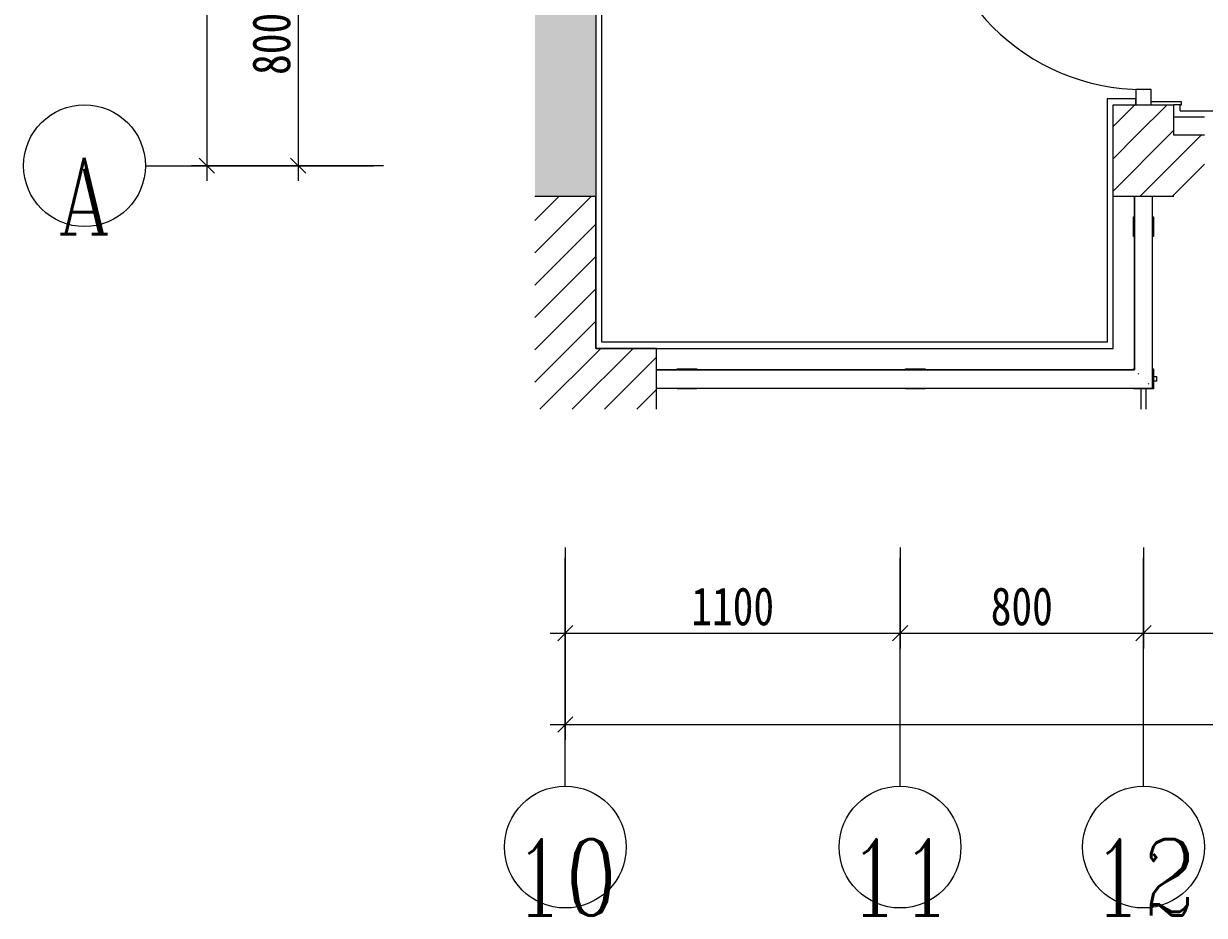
# Model space of a CAD drawing. Header units: millimetres. Extents: x 2743 to 23161, y 1473 to 16816.
# Drawn here: x 4110 to 7990, y 1473 to 4401 of the extents above; entities that cross this region are included whole.
import ezdxf

# ---------------------------------------------------------------- set-up
doc = ezdxf.new("R2010")
doc.units = ezdxf.units.MM
for name, color, linetype, lineweight, true_color in [('A-ANNO-DIMS-1', 7, 'Continuous', 13, 0x008000), ('A-DOOR', 30, 'Continuous', 9, 0xff7f00), ('A-DOOR-1', 4, 'Continuous', 9, 0x00ffff), ('A-DOOR-2', 4, 'Continuous', 5, 0x00ffff), ('A-FLOR-HRAL', 7, 'Continuous', 5, 0x00c8c8), ('A-GLAZ-CWMG', 7, 'Continuous', 9, 0x00c8c8), ('A-新建墙体', 7, 'Continuous', 18, 0x848400), ('A-新建墙体-1', 9, 'Continuous', 18, 0x808080), ('A-新建墙体-2', 9, 'Continuous', 5, 0x808080), ('A-新建墙体-3', 7, 'Continuous', 9, 0xff8080), ('S-GRID-1', 7, 'Continuous', 13, 0xc0c0c0), ('S-GRID-IDEN', 7, 'Continuous', 5, 0xc0c0c0), ('S-GRID-IDEN-1', 7, 'Continuous', 5, 0x008000)]:
    doc.layers.add(name, color=color, linetype=linetype, lineweight=lineweight, true_color=true_color)
doc.styles.add('Complex', font='complex_.ttf', dxfattribs={"width": 0.8, "height": 250})
doc.styles.add('宋体', font='', dxfattribs={"width": 0.8, "height": 125})
doc.styles.get('宋体').set_extended_font_data('SimSun')
doc.dimstyles.new('轴网尺寸标注', dxfattribs={"dimscale": 304.8, "dimtxt": 157.261586, "dimasz": 0.164042, "dimexe": 0.164042, "dimexo": 0.0625, "dimgap": 0.082021, "dimtad": 1, "dimdec": 0, "dimzin": 0, "dimdsep": 46, "dimtxsty": '宋体', "dimblk1": 'OBLIQUE', "dimblk2": 'OBLIQUE', "dimsah": 1, "dimcen": 0.09, "dimdle": 0.164042, "dimazin": 0, "dimtfac": 1, "dimtdec": 4, "dimtix": 1, "dimtmove": 0, "dimatfit": 3, "dimfxl": 0.984252, "dimfxlon": 1, "dimtvp": 1, "dimtolj": 1, "dimtzin": 0, "dimlwd": 13, "dimlwe": 13, "dimarcsym": 2})
pattern_1 = [(45, (7626.65, 1984.6), (-53.033, 53.033), [])]

# ---------------------------------------------------------------- blocks, each defined once
blk = doc.blocks.new('栏杆扶手 - 65_65_3_0铝合金-14092962-02平面布置及立面索引')
at = {"layer": 'A-FLOR-HRAL'}
for p, q in [((-32.5, 32.5), (-30, 32.5)), ((-32.5, -32.5), (-32.5, 32.5)), ((30, 32.5), (32.5, 32.5)), ((32.5, 32.5), (32.5, -32.5)), ((-30, -32.5), (-32.5, -32.5)), ((32.5, -32.5), (30, -32.5))]:
    blk.add_line(p, q, dxfattribs=at)
blk = doc.blocks.new('栏杆扶手 - 65_65_3_0铝合金-14092966-02平面布置及立面索引')
at = {"layer": 'A-FLOR-HRAL'}
for p, q in [((-32.5, 32.5), (-30, 32.5)), ((-32.5, -32.5), (-32.5, 32.5)), ((30, 32.5), (32.5, 32.5)), ((32.5, 32.5), (32.5, -32.5)), ((-30, -32.5), (-32.5, -32.5)), ((32.5, -32.5), (30, -32.5))]:
    blk.add_line(p, q, dxfattribs=at)
blk = doc.blocks.new('栏杆扶手 - 837-14092964-02平面布置及立面索引')
at = {"layer": 'A-FLOR-HRAL'}
for p, q in [((-12.2, -418.5), (-12.2, -405)), ((-12.2, -418.5), (3.8, -418.5)), ((3.8, -405), (3.8, -418.5))]:
    blk.add_line(p, q, dxfattribs=at)
blk = doc.blocks.new('栏杆扶手 - 65_65_3_0铝合金-V4-02平面布置及立面索引')
at = {"layer": 'A-FLOR-HRAL'}
for p, q in [((-32.5, 32.5), (-30, 32.5)), ((-32.5, -32.5), (-32.5, 32.5)), ((30, 32.5), (32.5, 32.5)), ((32.5, 32.5), (32.5, 30)), ((32.5, -32.5), (-32.5, -32.5)), ((32.5, -30), (32.5, -32.5))]:
    blk.add_line(p, q, dxfattribs=at)
blk = doc.blocks.new('栏杆扶手 - 65_65_3_0铝合金-V5-02平面布置及立面索引')
at = {"layer": 'A-FLOR-HRAL'}
for p, q in [((-32.5, 32.5), (32.5, 32.5)), ((-32.5, -32.5), (-32.5, 32.5)), ((32.5, 32.5), (32.5, 30)), ((-30, -32.5), (-32.5, -32.5)), ((32.5, -32.5), (30, -32.5)), ((32.5, -30), (32.5, -32.5))]:
    blk.add_line(p, q, dxfattribs=at)
blk = doc.blocks.new('栏杆扶手 - 837-V6-02平面布置及立面索引')
at = {"layer": 'A-FLOR-HRAL'}
for p, q in [((-12.2, 280), (-12.2, 350)), ((3.8, 350), (3.8, 280))]:
    blk.add_line(p, q, dxfattribs=at)
blk = doc.blocks.new('栏杆扶手 - 栏杆扶手-14582931-02平面布置及立面索引')
for name, p, rotation in [('栏杆扶手 - 65_65_3_0铝合金-14092962-02平面布置及立面索引', (163.4, 1750), 180), ('栏杆扶手 - 65_65_3_0铝合金-14092962-02平面布置及立面索引', (-1336.6, 1250), 89.99999999999982), ('栏杆扶手 - 65_65_3_0铝合金-14092966-02平面布置及立面索引', (-586.6, 1250), 89.99999999999982), ('栏杆扶手 - 65_65_3_0铝合金-V4-02平面布置及立面索引', (163.4, 1250), 89.99999999999982), ('栏杆扶手 - 65_65_3_0铝合金-V5-02平面布置及立面索引', (163.4, 1250), 180), ('栏杆扶手 - 837-14092964-02平面布置及立面索引', (-211.6, 1254.2), 89.99999999999982), ('栏杆扶手 - 837-V6-02平面布置及立面索引', (159.2, 1500), 180)]:
    blk.add_blockref(name, p, dxfattribs=dict(rotation=rotation))
blk = doc.blocks.new('顶部扶栏类型 - 顶部扶栏_内部_-14583063-02平面布置及立面索引')
at = {"layer": 'A-FLOR-HRAL'}
for p, q in [((133.4, 1850), (133.4, 1750)), ((193.4, 1750), (193.4, 1850)), ((133.4, 1750), (133.4, 1280)), ((193.4, 1220), (193.4, 1750)), ((-1336.6, 1280), (-1436.6, 1280)), ((133.4, 1280), (-1336.6, 1280)), ((-1436.6, 1220), (-1336.6, 1220)), ((-1336.6, 1220), (193.4, 1220))]:
    blk.add_line(p, q, dxfattribs=at)
for points in [[(148.4, 1265), (147.6, 1265.8), (146.9, 1266.6), (146.1, 1267.3)], [(180.8, 1232.7), (180, 1233.4), (179.2, 1234.2), (178.4, 1235)]]:
    blk.add_open_spline(points, degree=3, dxfattribs=at)
blk = doc.blocks.new('顶部扶栏类型 - 顶部扶栏_内部_-V7-02平面布置及立面索引')
at = {"layer": 'A-FLOR-HRAL'}
for p, q in [((133.4, 1750), (133.4, 1850)), ((193.4, 1750), (193.4, 1850)), ((133.4, 1280), (133.4, 1750)), ((193.4, 1220), (193.4, 1750)), ((-1436.6, 1280), (-1336.6, 1280)), ((-1336.6, 1280), (133.4, 1280)), ((-1436.6, 1220), (-1336.6, 1220)), ((-1336.6, 1220), (193.4, 1220))]:
    blk.add_line(p, q, dxfattribs=at)
blk = doc.blocks.new('门嵌板_单开门2 - 门嵌板_单开门2-14619621-02平面布置及立面索引')
at = {"layer": 'A-DOOR-2'}
for p, q in [((350, 700), (325, 700)), ((325, 700), (325, 0)), ((350, 0), (350, 700)), ((350, 0), (325, 0))]:
    blk.add_line(p, q, dxfattribs=at)
blk.add_arc((350, 0), 700, 90, 180, dxfattribs=at)
blk = doc.blocks.new('矩形竖梃 - 矩形竖梃-14614922-02平面布置及立面索引')
at = {"layer": 'A-GLAZ-CWMG'}
for p, q in [((-50, 25), (0, 25)), ((-50, -25), (-50, 25)), ((0, 25), (0, -25)), ((0, -25), (-50, -25))]:
    blk.add_line(p, q, dxfattribs=at)
blk = doc.blocks.new('JZ-I-金属门套_门楣 - JZ-I-金属门套_门楣-14991149-02平面布置及立面索引')
at = {"layer": 'A-DOOR'}
for p, q in [((-390, 15), (-400, 15)), ((-400, 15), (-400, 10)), ((-390, -85), (-390, 15)), ((400, 15), (390, 15)), ((390, 15), (390, -85)), ((400, 10), (400, 15))]:
    blk.add_line(p, q, dxfattribs=at)
blk = doc.blocks.new('轴网 - LH-A-单圈轴号-6094658-02平面布置及立面索引')
at = {"layer": 'S-GRID-IDEN'}
blk.add_circle((0, 0), 4, dxfattribs=at)
blk = doc.blocks.new('_Oblique')
at = {"color": 0, "linetype": 'ByBlock', "lineweight": -2}
blk.add_line((-0.5, -0.5), (0.5, 0.5), dxfattribs=at)
blk = doc.blocks.new('*D162')
at = {"layer": 'A-ANNO-DIMS-1', "color": 0, "lineweight": 13, "transparency": 16777216}
for p, q in [((5012.2, 4784.6), (5012.2, 3884.6)), ((5293.1, 4734.6), (4962.2, 4734.6)), ((5293.1, 3934.6), (4962.2, 3934.6))]:
    blk.add_line(p, q, dxfattribs=at)
at = {"layer": 'Defpoints', "color": 0, "transparency": 16777216}
for p in [(5312.2, 4734.6), (5012.2, 3934.6), (5312.2, 3934.6)]:
    blk.add_point(p, dxfattribs=at)
at = {"layer": 'A-ANNO-DIMS-1', "color": 0, "lineweight": 13, "transparency": 16777216, "xscale": 50, "yscale": 50, "zscale": 50}
for p, rotation in [((5012.2, 4734.6), 90), ((5012.2, 3934.6), 270)]:
    blk.add_blockref('_Oblique', p, dxfattribs=dict(at, rotation=rotation))
at = {"layer": 'A-ANNO-DIMS-1', "color": 0, "transparency": 16777216, "insert": (4924.7, 4334.6), "char_height": 125, "attachment_point": 5, "rotation": 90, "style": '宋体'}
blk.add_mtext('\\A1;800', dxfattribs=at)
blk = doc.blocks.new('*D163')
at = {"layer": 'A-ANNO-DIMS-1', "color": 0, "lineweight": 13, "transparency": 16777216}
for p, q in [((4712.2, 13784.6), (4712.2, 3884.6)), ((4993.1, 13734.6), (4662.2, 13734.6)), ((4993.1, 3934.6), (4662.2, 3934.6))]:
    blk.add_line(p, q, dxfattribs=at)
at = {"layer": 'Defpoints', "color": 0, "transparency": 16777216}
for p in [(5012.2, 13734.6), (4712.2, 3934.6), (5012.2, 3934.6)]:
    blk.add_point(p, dxfattribs=at)
at = {"layer": 'A-ANNO-DIMS-1', "color": 0, "lineweight": 13, "transparency": 16777216, "xscale": 50, "yscale": 50, "zscale": 50}
for p, rotation in [((4712.2, 13734.6), 90), ((4712.2, 3934.6), 270)]:
    blk.add_blockref('_Oblique', p, dxfattribs=dict(at, rotation=rotation))
at = {"layer": 'A-ANNO-DIMS-1', "color": 0, "transparency": 16777216, "insert": (4624.7, 8834.6), "char_height": 125, "attachment_point": 5, "rotation": 90, "style": '宋体'}
blk.add_mtext('\\A1;9800', dxfattribs=at)
blk = doc.blocks.new('*D164')
at = {"layer": 'A-ANNO-DIMS-1', "color": 0, "lineweight": 13, "transparency": 16777216}
for p, q in [((5890.1, 2680.5), (5890.1, 2349.6)), ((6990.1, 2680.5), (6990.1, 2349.6)), ((5840.1, 2399.6), (7040.1, 2399.6))]:
    blk.add_line(p, q, dxfattribs=at)
at = {"layer": 'Defpoints', "color": 0, "transparency": 16777216}
for p in [(5890.1, 2699.6), (6990.1, 2699.6), (6990.1, 2399.6)]:
    blk.add_point(p, dxfattribs=at)
at = {"layer": 'A-ANNO-DIMS-1', "color": 0, "lineweight": 13, "transparency": 16777216, "xscale": 50, "yscale": 50, "zscale": 50, "rotation": 180}
blk.add_blockref('_Oblique', (5890.1, 2399.6), dxfattribs=at)
at = {"layer": 'A-ANNO-DIMS-1', "color": 0, "lineweight": 13, "transparency": 16777216, "xscale": 50, "yscale": 50, "zscale": 50}
blk.add_blockref('_Oblique', (6990.1, 2399.6), dxfattribs=at)
at = {"layer": 'A-ANNO-DIMS-1', "color": 0, "transparency": 16777216, "insert": (6440.1, 2487.1), "char_height": 125, "attachment_point": 5, "style": '宋体'}
blk.add_mtext('\\A1;1100', dxfattribs=at)
blk = doc.blocks.new('*D165')
at = {"layer": 'A-ANNO-DIMS-1', "color": 0, "lineweight": 13, "transparency": 16777216}
for p, q in [((6990.1, 2680.5), (6990.1, 2349.6)), ((7790.1, 2680.5), (7790.1, 2349.6)), ((6940.1, 2399.6), (7840.1, 2399.6))]:
    blk.add_line(p, q, dxfattribs=at)
at = {"layer": 'Defpoints', "color": 0, "transparency": 16777216}
for p in [(6990.1, 2699.6), (7790.1, 2699.6), (7790.1, 2399.6)]:
    blk.add_point(p, dxfattribs=at)
at = {"layer": 'A-ANNO-DIMS-1', "color": 0, "lineweight": 13, "transparency": 16777216, "xscale": 50, "yscale": 50, "zscale": 50, "rotation": 180}
blk.add_blockref('_Oblique', (6990.1, 2399.6), dxfattribs=at)
at = {"layer": 'A-ANNO-DIMS-1', "color": 0, "lineweight": 13, "transparency": 16777216, "xscale": 50, "yscale": 50, "zscale": 50}
blk.add_blockref('_Oblique', (7790.1, 2399.6), dxfattribs=at)
at = {"layer": 'A-ANNO-DIMS-1', "color": 0, "transparency": 16777216, "insert": (7390.1, 2487.1), "char_height": 125, "attachment_point": 5, "style": '宋体'}
blk.add_mtext('\\A1;800', dxfattribs=at)
blk = doc.blocks.new('*D166')
at = {"layer": 'A-ANNO-DIMS-1', "color": 0, "lineweight": 13, "transparency": 16777216}
for p, q in [((7790.1, 2680.5), (7790.1, 2349.6)), ((9290.1, 2680.5), (9290.1, 2349.6)), ((7740.1, 2399.6), (9340.1, 2399.6))]:
    blk.add_line(p, q, dxfattribs=at)
at = {"layer": 'Defpoints', "color": 0, "transparency": 16777216}
for p in [(7790.1, 2699.6), (9290.1, 2699.6), (9290.1, 2399.6)]:
    blk.add_point(p, dxfattribs=at)
at = {"layer": 'A-ANNO-DIMS-1', "color": 0, "lineweight": 13, "transparency": 16777216, "xscale": 50, "yscale": 50, "zscale": 50, "rotation": 180}
blk.add_blockref('_Oblique', (7790.1, 2399.6), dxfattribs=at)
at = {"layer": 'A-ANNO-DIMS-1', "color": 0, "lineweight": 13, "transparency": 16777216, "xscale": 50, "yscale": 50, "zscale": 50}
blk.add_blockref('_Oblique', (9290.1, 2399.6), dxfattribs=at)
at = {"layer": 'A-ANNO-DIMS-1', "color": 0, "transparency": 16777216, "insert": (8540.1, 2487.1), "char_height": 125, "attachment_point": 5, "style": '宋体'}
blk.add_mtext('\\A1;1500', dxfattribs=at)
blk = doc.blocks.new('*D173')
at = {"layer": 'A-ANNO-DIMS-1', "color": 0, "lineweight": 13, "transparency": 16777216}
for p, q in [((5890.1, 2380.5), (5890.1, 2049.6)), ((19990.1, 2380.5), (19990.1, 2049.6)), ((5840.1, 2099.6), (20040.1, 2099.6))]:
    blk.add_line(p, q, dxfattribs=at)
at = {"layer": 'Defpoints', "color": 0, "transparency": 16777216}
for p in [(5890.1, 2399.6), (19990.1, 2399.6), (19990.1, 2099.6)]:
    blk.add_point(p, dxfattribs=at)
at = {"layer": 'A-ANNO-DIMS-1', "color": 0, "lineweight": 13, "transparency": 16777216, "xscale": 50, "yscale": 50, "zscale": 50, "rotation": 180}
blk.add_blockref('_Oblique', (5890.1, 2099.6), dxfattribs=at)
at = {"layer": 'A-ANNO-DIMS-1', "color": 0, "lineweight": 13, "transparency": 16777216, "xscale": 50, "yscale": 50, "zscale": 50}
blk.add_blockref('_Oblique', (19990.1, 2099.6), dxfattribs=at)
at = {"layer": 'A-ANNO-DIMS-1', "color": 0, "transparency": 16777216, "insert": (12940.1, 2187.1), "char_height": 125, "attachment_point": 5, "style": '宋体'}
blk.add_mtext('\\A1;14100', dxfattribs=at)

msp = doc.modelspace()

# ---------------------------------------------------------------- hatches: boundary and pattern name
at = {"layer": 'A-新建墙体-1'}
msp.add_hatch(color=256, dxfattribs=at).paths.add_polyline_path([(5790.1, 3834.6), (5990.1, 3834.6), (5990.1, 7034.2), (5790.1, 7034.1), (5790.1, 3834.6)], flags=0)
at = {"layer": 'A-新建墙体-2'}
h = msp.add_hatch(dxfattribs=at)
h.set_pattern_fill('FP_1', color=256, style=0, pattern_type=2)
h.set_pattern_definition(pattern_1)
h.paths.add_polyline_path([(7690.1, 4034.6), (7890.1, 4034.6), (7890.1, 4134.6), (7690.1, 4134.6)], flags=0)
h.paths.add_polyline_path([(7890.1, 4934.6), (7890.1, 5234.6), (7690.1, 5234.6), (7690.1, 4934.6)], flags=0)
h = msp.add_hatch(dxfattribs=at)
h.set_pattern_fill('FP_1', color=256, style=0, pattern_type=2)
h.set_pattern_definition(pattern_1)
h.paths.add_polyline_path([(7690.1, 3834.6), (7990.1, 3834.6), (7990.1, 4034.6), (7690.1, 4034.6)], flags=0)
h.paths.add_polyline_path([(20090.1, 3834.6), (20090.1, 4034.6), (19390.1, 4034.6), (19390.1, 3834.6)], flags=0)
h.paths.add_polyline_path([(14690.1, 3834.6), (15190.1, 3834.6), (15190.1, 4034.6), (14690.1, 4034.6)], flags=0)
h.paths.add_polyline_path([(18690.1, 3834.6), (18690.1, 4034.6), (17890.1, 4034.6), (17890.1, 3834.6), (18302.5, 3834.6)], flags=0)
h = msp.add_hatch(dxfattribs=at)
h.set_pattern_fill('FP_1', color=256, style=0, pattern_type=2)
h.set_pattern_definition(pattern_1)
h.paths.add_polyline_path([(5990.1, 3334.6), (5990.1, 3834.6), (5790.1, 3834.6), (5790.1, 3334.6)], flags=0)
h = msp.add_hatch(dxfattribs=at)
h.set_pattern_fill('FP_1', color=256, style=0, pattern_type=2)
h.set_pattern_definition(pattern_1)
h.paths.add_polyline_path([(5790.1, 3134.6), (6190.1, 3134.6), (6190.1, 3334.6), (5790.1, 3334.6)], flags=0)

# ---------------------------------------------------------------- linework, layer by layer
at = {"layer": 'A-新建墙体'}
for p, q in [((5990.1, 8514.6), (5990.1, 3334.6)), ((6010.1, 3354.6), (6010.1, 4744.6)), ((7670.1, 4154.6), (7670.1, 3354.6)), ((7765.1, 4154.6), (7670.1, 4154.6)), ((7765.1, 4134.6), (7765.1, 4154.6)), ((7690.1, 3334.6), (7690.1, 4134.6)), ((7690.1, 4134.6), (7890.1, 4134.6)), ((7890.1, 4034.6), (7890.1, 4134.6)), ((7990.1, 4034.6), (7890.1, 4034.6)), ((5790.1, 3834.6), (5990.1, 3834.6)), ((5990.1, 3334.6), (5990.1, 3834.6)), ((7690.1, 3834.6), (7890.1, 3834.6)), ((7670.1, 3354.6), (6010.1, 3354.6)), ((6190.1, 3334.6), (5990.1, 3334.6)), ((5990.1, 3334.6), (7690.1, 3334.6)), ((6190.1, 3134.6), (6190.1, 3334.6))]:
    msp.add_line(p, q, dxfattribs=at)
at = {"layer": 'A-新建墙体-3'}
for p, q in [((7890.1, 4134.6), (7890.1, 4134.6)), ((7910.1, 4134.6), (7890.1, 4134.6)), ((7910.1, 4114.6), (7910.1, 4134.6)), ((7910.1, 4114.6), (14670.1, 4114.6)), ((7890.1, 4094.6), (7990.1, 4094.6))]:
    msp.add_line(p, q, dxfattribs=at)
at = {"layer": 'S-GRID-1'}
for p, q in [((4510.2, 3934.6), (5260.2, 3934.6)), ((5890.1, 1897.3), (5890.1, 2647.3)), ((6990.1, 1897.3), (6990.1, 2647.3)), ((7790.1, 1897.3), (7790.1, 2647.3))]:
    msp.add_line(p, q, dxfattribs=at)

# ---------------------------------------------------------------- block references
at = {"layer": 'A-DOOR', "rotation": 270}
msp.add_blockref('JZ-I-金属门套_门楣 - JZ-I-金属门套_门楣-14991149-02平面布置及立面索引', (7900.1, 4534.6), dxfattribs=at)
at = {"layer": 'A-DOOR-1', "rotation": 89.99999999999991}
msp.add_blockref('门嵌板_单开门2 - 门嵌板_单开门2-14619621-02平面布置及立面索引', (7790.1, 4534.6), dxfattribs=at)
at = {"layer": 'A-FLOR-HRAL'}
for name in ['顶部扶栏类型 - 顶部扶栏_内部_-14583063-02平面布置及立面索引', '顶部扶栏类型 - 顶部扶栏_内部_-V7-02平面布置及立面索引', '栏杆扶手 - 栏杆扶手-14582931-02平面布置及立面索引']:
    msp.add_blockref(name, (7626.6, 1984.6), dxfattribs=at)
at = {"layer": 'A-GLAZ-CWMG', "extrusion": (0, 0, -1), "rotation": 270.0000000000001}
msp.add_blockref('矩形竖梃 - 矩形竖梃-14614922-02平面布置及立面索引', (-7790.1, 4134.6), dxfattribs=at)
at = {"layer": 'S-GRID-IDEN', "xscale": 49.99999999999998, "yscale": 49.99999999999998, "zscale": 49.99999999999998, "rotation": 269.9999999999994}
msp.add_blockref('轴网 - LH-A-单圈轴号-6094658-02平面布置及立面索引', (4310.2, 3934.6), dxfattribs=at)
at = {"layer": 'S-GRID-IDEN', "xscale": 49.99999999999998, "yscale": 49.99999999999998, "zscale": 49.99999999999998}
for p in [(5890.1, 1697.3), (6990.1, 1697.3), (7790.1, 1697.3)]:
    msp.add_blockref('轴网 - LH-A-单圈轴号-6094658-02平面布置及立面索引', p, dxfattribs=at)

# ---------------------------------------------------------------- texts
at = {"layer": 'S-GRID-IDEN-1', "char_height": 250, "attachment_point": 5, "line_spacing_factor": 1.133249, "style": 'Complex'}
for s, insert, width in [('\\pxqc,t1.92,3.84,5.76,7.68,9.6,11.52,13.44,15.36,17.28,19.2,21.12,23.04,24.96,26.88,28.8,30.72,32.64,34.56,36.48,38.4,40.32,42.24,44.16,46.08,48,49.92,51.84,53.76,55.68,57.6,59.52,61.44;{A}', (4308.9, 3835), 203.6), ('\\pxqc,t1.92,3.84,5.76,7.68,9.6,11.52,13.44,15.36,17.28,19.2,21.12,23.04,24.96,26.88,28.8,30.72,32.64,34.56,36.48,38.4,40.32,42.24,44.16,46.08,48,49.92,51.84,53.76,55.68,57.6,59.52,61.44;{10}', (5889.1, 1598.1), 338.8), ('\\pxqc,t1.92,3.84,5.76,7.68,9.6,11.52,13.44,15.36,17.28,19.2,21.12,23.04,24.96,26.88,28.8,30.72,32.64,34.56,36.48,38.4,40.32,42.24,44.16,46.08,48,49.92,51.84,53.76,55.68,57.6,59.52,61.44;{11}', (6989.3, 1598.1), 293.6), ('\\pxqc,t1.92,3.84,5.76,7.68,9.6,11.52,13.44,15.36,17.28,19.2,21.12,23.04,24.96,26.88,28.8,30.72,32.64,34.56,36.48,38.4,40.32,42.24,44.16,46.08,48,49.92,51.84,53.76,55.68,57.6,59.52,61.44;{12}', (7789.1, 1598.1), 338.8)]:
    msp.add_mtext(s, dxfattribs=dict(at, insert=insert, width=width))

# ---------------------------------------------------------------- dimensions: what is measured, and where the dimension line sits
at = {"layer": 'A-ANNO-DIMS-1'}
for base, p1, p2, override, picture, middle in [((4712.2, 3934.6), (5012.2, 13734.6), (5012.2, 3934.6), {"dimpost": '<>', "dimfxl": 9800}, '*D163', (4624.7, 8834.6)), ((5012.2, 3934.6), (5312.2, 4734.6), (5312.2, 3934.6), {"dimpost": '<>', "dimfxl": 800}, '*D162', (4924.7, 4334.6))]:
    dim = msp.add_linear_dim(base=base, p1=p1, p2=p2, angle=90, dimstyle='轴网尺寸标注', override=override, dxfattribs=at)
    dim.commit()
    dim.dimension.update_dxf_attribs({"geometry": picture, "text_midpoint": middle})
for base, p1, p2, override, picture, middle in [((6990.1, 2399.6), (5890.1, 2699.6), (6990.1, 2699.6), {"dimpost": '<>', "dimfxl": 1100}, '*D164', (6440.1, 2487.1)), ((7790.1, 2399.6), (6990.1, 2699.6), (7790.1, 2699.6), {"dimpost": '<>', "dimfxl": 800}, '*D165', (7390.1, 2487.1)), ((9290.1, 2399.6), (7790.1, 2699.6), (9290.1, 2699.6), {"dimpost": '<>', "dimfxl": 1500}, '*D166', (8540.1, 2487.1)), ((19990.1, 2099.6), (5890.1, 2399.6), (19990.1, 2399.6), {"dimpost": '<>', "dimfxl": 14100}, '*D173', (12940.1, 2187.1))]:
    dim = msp.add_linear_dim(base=base, p1=p1, p2=p2, dimstyle='轴网尺寸标注', override=override, dxfattribs=at)
    dim.commit()
    dim.dimension.update_dxf_attribs({"geometry": picture, "text_midpoint": middle})

doc.saveas('drawing.dxf')
